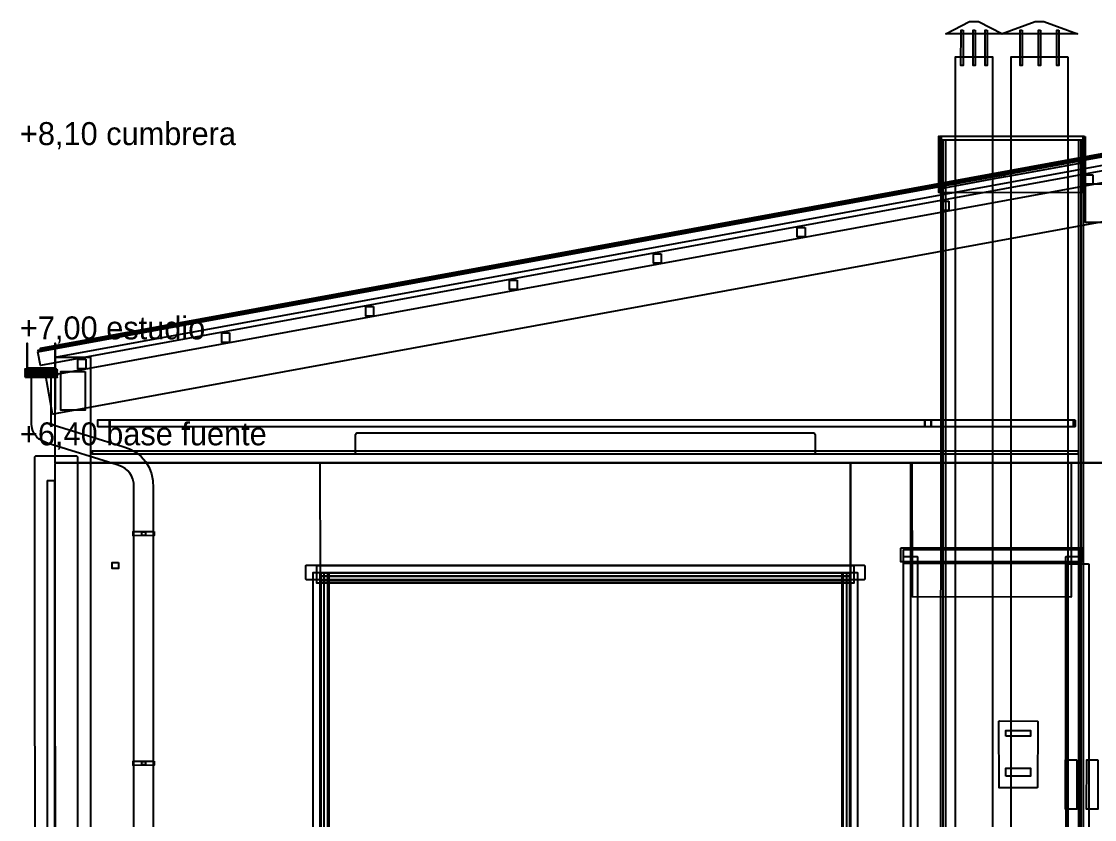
# Model space of a CAD drawing. Header units: metres. Extents: x 319.6 to 373.1, y -1 to 8.9.
# Drawn here: x 359.81 to 365.88, y 4.38 to 8.9 of the extents above; entities that cross this region are included whole.
import ezdxf

# ---------------------------------------------------------------- set-up
doc = ezdxf.new("R2010")
doc.units = ezdxf.units.M
doc.layers.add('TEXTOS', color=7, linetype='Continuous')
doc.layers.add('VISTA', color=8, linetype='Continuous')

msp = doc.modelspace()

# ---------------------------------------------------------------- linework, layer by layer
at = {"layer": 'VISTA'}
for points in [[(365.225, 8.9), (365.36, 8.83), (365.04, 8.83), (365.175, 8.9), (365.225, 8.9)], [(365.595, 8.9), (365.785, 8.83), (365.355, 8.83), (365.545, 8.9), (365.595, 8.9)], [(365.1378, 8.85), (365.1378, 8.65), (365.1258, 8.65), (365.1261, 8.85), (365.1378, 8.85)], [(365.206, 8.85), (365.206, 8.65), (365.194, 8.65), (365.1943, 8.85), (365.206, 8.85)], [(365.2742, 8.85), (365.2742, 8.65), (365.2622, 8.65), (365.2625, 8.85), (365.2742, 8.85)], [(365.4721, 8.85), (365.4721, 8.65), (365.4601, 8.65), (365.4604, 8.85), (365.4721, 8.85)], [(365.576, 8.85), (365.576, 8.65), (365.564, 8.65), (365.5643, 8.85), (365.576, 8.85)], [(365.6799, 8.85), (365.6799, 8.65), (365.6679, 8.65), (365.6682, 8.85), (365.6799, 8.85)], [(365.73, 8.7), (365.73, 3.13), (365.7226, 2.998), (365.7069, 2.9251), (365.767, 2.9142), (365.9673, 2.8677), (366.203, 2.85), (369.102, 2.81), (369.44, 2.81), (369.44, 2.49), (369.098, 2.49), (366.197, 2.53), (365.9127, 2.5523), (365.593, 2.6458), (365.5792, 2.828), (365.4174, 2.902), (365.41, 3.13), (365.41, 8.7), (365.73, 8.7)], [(365.013, 8.249), (365.012, 7.93), (365.001, 7.931), (365.0013, 8.2497), (365.013, 8.249)], [(365.824, 8.25), (365.825, 7.931), (365.006, 7.93), (365.0053, 8.2497), (365.824, 8.25)], [(365.0355, 8.23), (365.0375, 8.228), (365.0375, 3.132), (365.0355, 3.13), (365.0145, 3.13), (365.0125, 3.132), (365.0131, 8.2294), (365.0355, 8.23)], [(365.803, 8.23), (365.805, 8.228), (365.805, 3.132), (365.803, 3.13), (365.027, 3.13), (365.025, 3.132), (365.0256, 8.2294), (365.803, 8.23)], [(365.8155, 8.23), (365.8175, 8.228), (365.8175, 3.132), (365.8155, 3.13), (365.7945, 3.13), (365.7925, 3.132), (365.7931, 8.2294), (365.8155, 8.23)], [(365.829, 8.249), (365.828, 7.93), (365.817, 7.931), (365.8173, 8.2497), (365.829, 8.249)], [(366.0788, 8.1695), (359.9017, 7.0371), (359.9016, 7.0379), (366.0788, 8.1695)], [(359.9016, 7.0299), (366.0786, 8.1623), (366.093, 8.0836), (359.916, 6.9512), (359.9016, 7.0299)], [(366.0806, 8.1809), (366.0829, 8.1793), (366.0843, 8.1714), (366.0827, 8.1691), (359.9194, 7.0391), (359.9171, 7.0407), (359.916, 7.0501), (366.0806, 8.1809)], [(366.0806, 8.1809), (366.0829, 8.1793), (366.0843, 8.1714), (366.0827, 8.1691), (359.9194, 7.0391), (359.9171, 7.0407), (359.916, 7.0501), (366.0806, 8.1809)], [(366.0806, 8.1809), (366.0829, 8.1793), (366.0843, 8.1714), (366.0827, 8.1691), (359.9194, 7.0391), (359.9171, 7.0407), (359.916, 7.0501), (366.0806, 8.1809)], [(366.0806, 8.1809), (366.0829, 8.1793), (366.0843, 8.1714), (366.0827, 8.1691), (359.9194, 7.0391), (359.9171, 7.0407), (359.916, 7.0501), (366.0806, 8.1809)], [(366.0806, 8.1809), (366.0829, 8.1793), (366.0843, 8.1714), (366.0827, 8.1691), (359.9194, 7.0391), (359.9171, 7.0407), (359.916, 7.0501), (366.0806, 8.1809)], [(366.0806, 8.1809), (366.0829, 8.1793), (366.0843, 8.1714), (366.0827, 8.1691), (359.9194, 7.0391), (359.9171, 7.0407), (359.916, 7.0501), (366.0806, 8.1809)], [(366.0806, 8.1809), (366.0829, 8.1793), (366.0843, 8.1714), (366.0827, 8.1691), (359.9194, 7.0391), (359.9171, 7.0407), (359.916, 7.0501), (366.0806, 8.1809)], [(366.0806, 8.1809), (366.0829, 8.1793), (366.0843, 8.1714), (366.0827, 8.1691), (359.9194, 7.0391), (359.9171, 7.0407), (359.916, 7.0501), (366.0806, 8.1809)], [(366.0806, 8.1809), (366.0829, 8.1793), (366.0843, 8.1714), (366.0827, 8.1691), (359.9194, 7.0391), (359.9171, 7.0407), (359.916, 7.0501), (366.0806, 8.1809)], [(366.0806, 8.1809), (366.0829, 8.1793), (366.0843, 8.1714), (366.0827, 8.1691), (359.9194, 7.0391), (359.9171, 7.0407), (359.916, 7.0501), (366.0806, 8.1809)], [(366.0806, 8.1809), (366.0829, 8.1793), (366.0843, 8.1714), (366.0827, 8.1691), (359.9194, 7.0391), (359.9171, 7.0407), (359.916, 7.0501), (366.0806, 8.1809)], [(366.0806, 8.1809), (366.0829, 8.1793), (366.0843, 8.1714), (366.0827, 8.1691), (359.9194, 7.0391), (359.9171, 7.0407), (359.916, 7.0501), (366.0806, 8.1809)], [(366.0806, 8.1809), (366.0829, 8.1793), (366.0843, 8.1714), (366.0827, 8.1691), (359.9194, 7.0391), (359.9171, 7.0407), (359.916, 7.0501), (366.0806, 8.1809)], [(366.0806, 8.1809), (366.0829, 8.1793), (366.0843, 8.1714), (366.0827, 8.1691), (359.9194, 7.0391), (359.9171, 7.0407), (359.916, 7.0501), (366.0806, 8.1809)], [(366.0806, 8.1809), (366.0829, 8.1793), (366.0843, 8.1714), (366.0827, 8.1691), (359.9194, 7.0391), (359.9171, 7.0407), (359.916, 7.0501), (366.0806, 8.1809)], [(366.0806, 8.1809), (366.0829, 8.1793), (366.0843, 8.1714), (366.0827, 8.1691), (359.9194, 7.0391), (359.9171, 7.0407), (359.916, 7.0501), (366.0806, 8.1809)], [(366.0806, 8.1809), (366.0829, 8.1793), (366.0843, 8.1714), (366.0827, 8.1691), (359.9194, 7.0391), (359.9171, 7.0407), (359.916, 7.0501), (366.0806, 8.1809)], [(366.0806, 8.1809), (366.0829, 8.1793), (366.0843, 8.1714), (366.0827, 8.1691), (359.9194, 7.0391), (359.9171, 7.0407), (359.916, 7.0501), (366.0806, 8.1809)], [(366.0806, 8.1809), (366.0829, 8.1793), (366.0843, 8.1714), (366.0827, 8.1691), (359.9194, 7.0391), (359.9171, 7.0407), (359.916, 7.0501), (366.0806, 8.1809)], [(366.0806, 8.1809), (366.0829, 8.1793), (366.0843, 8.1714), (366.0827, 8.1691), (359.9194, 7.0391), (359.9171, 7.0407), (359.916, 7.0501), (366.0806, 8.1809)], [(366.0806, 8.1809), (366.0829, 8.1793), (366.0843, 8.1714), (366.0827, 8.1691), (359.9194, 7.0391), (359.9171, 7.0407), (359.916, 7.0501), (366.0806, 8.1809)], [(366.0806, 8.1809), (366.0829, 8.1793), (366.0843, 8.1714), (366.0827, 8.1691), (359.9194, 7.0391), (359.9171, 7.0407), (359.916, 7.0501), (366.0806, 8.1809)], [(366.0806, 8.1809), (366.0829, 8.1793), (366.0843, 8.1714), (366.0827, 8.1691), (359.9194, 7.0391), (359.9171, 7.0407), (359.916, 7.0501), (366.0806, 8.1809)], [(366.0806, 8.1809), (366.0829, 8.1793), (366.0843, 8.1714), (366.0827, 8.1691), (359.9194, 7.0391), (359.9171, 7.0407), (359.916, 7.0501), (366.0806, 8.1809)], [(366.0806, 8.1809), (366.0829, 8.1793), (366.0843, 8.1714), (366.0827, 8.1691), (359.9194, 7.0391), (359.9171, 7.0407), (359.916, 7.0501), (366.0806, 8.1809)], [(366.0806, 8.1809), (366.0829, 8.1793), (366.0843, 8.1714), (366.0827, 8.1691), (359.9194, 7.0391), (359.9171, 7.0407), (359.916, 7.0501), (366.0806, 8.1809)], [(366.0806, 8.1809), (366.0829, 8.1793), (366.0843, 8.1714), (366.0827, 8.1691), (359.9194, 7.0391), (359.9171, 7.0407), (359.916, 7.0501), (366.0806, 8.1809)], [(366.0806, 8.1809), (366.0829, 8.1793), (366.0843, 8.1714), (366.0827, 8.1691), (359.9194, 7.0391), (359.9171, 7.0407), (359.916, 7.0501), (366.0806, 8.1809)], [(366.0806, 8.1809), (366.0829, 8.1793), (366.0843, 8.1714), (366.0827, 8.1691), (359.9194, 7.0391), (359.9171, 7.0407), (359.916, 7.0501), (366.0806, 8.1809)], [(366.0806, 8.1809), (366.0829, 8.1793), (366.0843, 8.1714), (366.0827, 8.1691), (359.9194, 7.0391), (359.9171, 7.0407), (359.916, 7.0501), (366.0806, 8.1809)], [(366.0806, 8.1809), (366.0829, 8.1793), (366.0843, 8.1714), (366.0827, 8.1691), (359.9194, 7.0391), (359.9171, 7.0407), (359.916, 7.0501), (366.0806, 8.1809)], [(366.0806, 8.1809), (366.0829, 8.1793), (366.0843, 8.1714), (366.0827, 8.1691), (359.9194, 7.0391), (359.9171, 7.0407), (359.916, 7.0501), (366.0806, 8.1809)], [(366.0806, 8.1809), (366.0829, 8.1793), (366.0843, 8.1714), (366.0827, 8.1691), (359.9194, 7.0391), (359.9171, 7.0407), (359.916, 7.0501), (366.0806, 8.1809)], [(366.0806, 8.1809), (366.0829, 8.1793), (366.0843, 8.1714), (366.0827, 8.1691), (359.9194, 7.0391), (359.9171, 7.0407), (359.916, 7.0501), (366.0806, 8.1809)], [(366.0806, 8.1809), (366.0829, 8.1793), (366.0843, 8.1714), (366.0827, 8.1691), (359.9194, 7.0391), (359.9171, 7.0407), (359.916, 7.0501), (366.0806, 8.1809)], [(366.0806, 8.1809), (366.0829, 8.1793), (366.0843, 8.1714), (366.0827, 8.1691), (359.9194, 7.0391), (359.9171, 7.0407), (359.916, 7.0501), (366.0806, 8.1809)], [(366.0806, 8.1809), (366.0829, 8.1793), (366.0843, 8.1714), (366.0827, 8.1691), (359.9194, 7.0391), (359.9171, 7.0407), (359.916, 7.0501), (366.0806, 8.1809)], [(366.0806, 8.1809), (366.0829, 8.1793), (366.0843, 8.1714), (366.0827, 8.1691), (359.9194, 7.0391), (359.9171, 7.0407), (359.916, 7.0501), (366.0806, 8.1809)], [(366.0806, 8.1809), (366.0829, 8.1793), (366.0843, 8.1714), (366.0827, 8.1691), (359.9194, 7.0391), (359.9171, 7.0407), (359.916, 7.0501), (366.0806, 8.1809)], [(366.0806, 8.1809), (366.0829, 8.1793), (366.0843, 8.1714), (366.0827, 8.1691), (359.9194, 7.0391), (359.9171, 7.0407), (359.916, 7.0501), (366.0806, 8.1809)], [(366.0806, 8.1809), (366.0829, 8.1793), (366.0843, 8.1714), (366.0827, 8.1691), (359.9194, 7.0391), (359.9171, 7.0407), (359.916, 7.0501), (366.0806, 8.1809)], [(366.0806, 8.1809), (366.0829, 8.1793), (366.0843, 8.1714), (366.0827, 8.1691), (359.9194, 7.0391), (359.9171, 7.0407), (359.916, 7.0501), (366.0806, 8.1809)], [(366.0806, 8.1809), (366.0829, 8.1793), (366.0843, 8.1714), (366.0827, 8.1691), (359.9194, 7.0391), (359.9171, 7.0407), (359.916, 7.0501), (366.0806, 8.1809)], [(366.0806, 8.1809), (366.0829, 8.1793), (366.0843, 8.1714), (366.0827, 8.1691), (359.9194, 7.0391), (359.9171, 7.0407), (359.916, 7.0501), (366.0806, 8.1809)], [(366.0806, 8.1809), (366.0829, 8.1793), (366.0843, 8.1714), (366.0827, 8.1691), (359.9194, 7.0391), (359.9171, 7.0407), (359.916, 7.0501), (366.0806, 8.1809)], [(366, 7.5), (372, 6.4), (360, 6.4), (360, 7), (366, 8.1), (366, 7.5)], [(366, 7.5), (372, 6.4), (360, 6.4), (360, 7), (366, 8.1), (366, 7.5)], [(365.3433, 8.0297), (365.401, 8.0403), (365.4333, 8.0462), (365.4707, 8.0531), (365.5178, 8.0617), (365.6239, 8.0812), (365.6863, 8.0926), (365.7938, 8.1123), (365.795, 8.1115), (365.7967, 8.0966), (365.4333, 8.03), (365.3462, 8.014), (365.3433, 8.0297)], [(365.6863, 8.0926), (365.6863, 8.0926), (365.6863, 8.0926), (365.6863, 8.0926)], [(365.7067, 8.0801), (365.7067, 8.0801), (365.7067, 8.0801), (365.7067, 8.0801)], [(365.0274, 7.9718), (365.2, 8.0035), (365.3697, 8.0346), (365.3734, 8.02), (365.0303, 7.9561), (365.0268, 7.9714), (365.0274, 7.9718)], [(365.2782, 8.0178), (365.2782, 8.0178), (365.2782, 8.0178), (365.2782, 8.0178)], [(365.4707, 8.0531), (365.4707, 8.0531), (365.4707, 8.0531), (365.4707, 8.0531)], [(365.8719, 8.0324), (365.8719, 7.9786), (365.8281, 7.9786), (365.8281, 8.0324), (365.8719, 8.0324)], [(366.0126, 8.0041), (366.015, 8.0025), (366.0539, 7.7901), (366.0523, 7.7878), (359.9874, 6.6759), (359.985, 6.6775), (359.9464, 6.8914), (366.0126, 8.0041)], [(366.0126, 8.0041), (366.015, 8.0025), (366.0539, 7.7901), (366.0523, 7.7878), (359.9874, 6.6759), (359.985, 6.6775), (359.9464, 6.8914), (366.0126, 8.0041)], [(366.0126, 8.0041), (366.015, 8.0025), (366.0539, 7.7901), (366.0523, 7.7878), (359.9874, 6.6759), (359.985, 6.6775), (359.9464, 6.8914), (366.0126, 8.0041)], [(366.0126, 8.0041), (366.015, 8.0025), (366.0539, 7.7901), (366.0523, 7.7878), (359.9874, 6.6759), (359.985, 6.6775), (359.9464, 6.8914), (366.0126, 8.0041)], [(366.0126, 8.0041), (366.015, 8.0025), (366.0539, 7.7901), (366.0523, 7.7878), (359.9874, 6.6759), (359.985, 6.6775), (359.9464, 6.8914), (366.0126, 8.0041)], [(366.0126, 8.0041), (366.015, 8.0025), (366.0539, 7.7901), (366.0523, 7.7878), (359.9874, 6.6759), (359.985, 6.6775), (359.9464, 6.8914), (366.0126, 8.0041)], [(366.0126, 8.0041), (366.015, 8.0025), (366.0539, 7.7901), (366.0523, 7.7878), (359.9874, 6.6759), (359.985, 6.6775), (359.9464, 6.8914), (366.0126, 8.0041)], [(366.0126, 8.0041), (366.015, 8.0025), (366.0539, 7.7901), (366.0523, 7.7878), (359.9874, 6.6759), (359.985, 6.6775), (359.9464, 6.8914), (366.0126, 8.0041)], [(366.0126, 8.0041), (366.015, 8.0025), (366.0539, 7.7901), (366.0523, 7.7878), (359.9874, 6.6759), (359.985, 6.6775), (359.9464, 6.8914), (366.0126, 8.0041)], [(366.0126, 8.0041), (366.015, 8.0025), (366.0539, 7.7901), (366.0523, 7.7878), (359.9874, 6.6759), (359.985, 6.6775), (359.9464, 6.8914), (366.0126, 8.0041)], [(366.0126, 8.0041), (366.015, 8.0025), (366.0539, 7.7901), (366.0523, 7.7878), (359.9874, 6.6759), (359.985, 6.6775), (359.9464, 6.8914), (366.0126, 8.0041)], [(365.0275, 7.9715), (365.0275, 7.9715), (365.0275, 7.9715), (365.0275, 7.9715)], [(365.9694, 7.9811), (365.9694, 7.7623), (365.8306, 7.7623), (365.8306, 7.9811), (365.9694, 7.9811)], [(365.0576, 7.8831), (365.0576, 7.8293), (365.0138, 7.8293), (365.0138, 7.8831), (365.0576, 7.8831)], [(364.2433, 7.7338), (364.2433, 7.68), (364.1995, 7.68), (364.1995, 7.7338), (364.2433, 7.7338)], [(363.4291, 7.5846), (363.4291, 7.5307), (363.3852, 7.5307), (363.3852, 7.5846), (363.4291, 7.5846)], [(362.6148, 7.4353), (362.6148, 7.3814), (362.5709, 7.3814), (362.5709, 7.4353), (362.6148, 7.4353)], [(361.8005, 7.286), (361.8005, 7.2322), (361.7567, 7.2322), (361.7567, 7.286), (361.8005, 7.286)], [(360.9862, 7.1367), (360.9862, 7.0829), (360.9424, 7.0829), (360.9424, 7.1367), (360.9862, 7.1367)], [(359.84, 6.895), (359.84, 7.0776), (359.8412, 6.9388), (359.9988, 6.9388), (360, 7.0776), (360, 6.895), (359.84, 6.895)], [(360.198, 7), (360.2, 6.998), (360.2, 6.402), (360.198, 6.4), (360.002, 6.4), (360, 6.402), (360.0006, 6.9994), (360.198, 7)], [(360.1719, 6.9874), (360.1719, 6.9336), (360.1281, 6.9336), (360.1281, 6.9874), (360.1719, 6.9874)], [(360.009, 6.9328), (360.01, 6.9257), (359.831, 6.9248), (359.8303, 6.9325), (360.009, 6.9328)], [(360.009, 6.928), (360.01, 6.921), (359.831, 6.92), (359.8303, 6.9277), (360.009, 6.928)], [(360.009, 6.922), (360.01, 6.915), (359.831, 6.914), (359.8303, 6.9217), (360.009, 6.922)], [(360.009, 6.916), (360.01, 6.909), (359.831, 6.908), (359.8303, 6.9157), (360.009, 6.916)], [(360.009, 6.91), (360.01, 6.903), (359.831, 6.902), (359.8303, 6.9097), (360.009, 6.91)], [(360.009, 6.904), (360.01, 6.897), (359.831, 6.896), (359.8303, 6.9037), (360.009, 6.904)], [(360.009, 6.898), (360.01, 6.891), (359.831, 6.89), (359.8303, 6.8977), (360.009, 6.898)], [(360.009, 6.892), (360.01, 6.885), (359.831, 6.884), (359.8303, 6.8917), (360.009, 6.892)], [(360.1694, 6.9177), (360.1694, 6.6989), (360.0306, 6.6989), (360.0306, 6.9177), (360.1694, 6.9177)], [(360.242, 6.645), (365.758, 6.645), (365.76, 6.643), (365.76, 6.607), (365.758, 6.605), (360.242, 6.605), (360.24, 6.607), (360.24, 6.643), (360.242, 6.645)], [(360.242, 6.645), (365.758, 6.645), (365.76, 6.643), (365.76, 6.607), (365.758, 6.605), (360.242, 6.605), (360.24, 6.607), (360.24, 6.643), (360.242, 6.645)], [(360.242, 6.645), (365.758, 6.645), (365.76, 6.643), (365.76, 6.607), (365.758, 6.605), (360.242, 6.605), (360.24, 6.607), (360.24, 6.643), (360.242, 6.645)], [(360.242, 6.645), (365.758, 6.645), (365.76, 6.643), (365.76, 6.607), (365.758, 6.605), (360.242, 6.605), (360.24, 6.607), (360.24, 6.643), (360.242, 6.645)], [(360.242, 6.645), (365.758, 6.645), (365.76, 6.643), (365.76, 6.607), (365.758, 6.605), (360.242, 6.605), (360.24, 6.607), (360.24, 6.643), (360.242, 6.645)], [(360.242, 6.645), (365.758, 6.645), (365.76, 6.643), (365.76, 6.607), (365.758, 6.605), (360.242, 6.605), (360.24, 6.607), (360.24, 6.643), (360.242, 6.645)], [(360.242, 6.645), (365.758, 6.645), (365.76, 6.643), (365.76, 6.607), (365.758, 6.605), (360.242, 6.605), (360.24, 6.607), (360.24, 6.643), (360.242, 6.645)], [(360.242, 6.645), (365.758, 6.645), (365.76, 6.643), (365.76, 6.607), (365.758, 6.605), (360.242, 6.605), (360.24, 6.607), (360.24, 6.643), (360.242, 6.645)], [(360.242, 6.645), (365.758, 6.645), (365.76, 6.643), (365.76, 6.607), (365.758, 6.605), (360.242, 6.605), (360.24, 6.607), (360.24, 6.643), (360.242, 6.645)], [(360.242, 6.645), (365.758, 6.645), (365.76, 6.643), (365.76, 6.607), (365.758, 6.605), (360.242, 6.605), (360.24, 6.607), (360.24, 6.643), (360.242, 6.645)], [(360.242, 6.645), (365.758, 6.645), (365.76, 6.643), (365.76, 6.607), (365.758, 6.605), (360.242, 6.605), (360.24, 6.607), (360.24, 6.643), (360.242, 6.645)], [(360.242, 6.645), (365.758, 6.645), (365.76, 6.643), (365.76, 6.607), (365.758, 6.605), (360.242, 6.605), (360.24, 6.607), (360.24, 6.643), (360.242, 6.645)], [(364.9183, 6.645), (364.92, 6.643), (364.92, 6.607), (364.9183, 6.605), (360.2417, 6.605), (360.24, 6.607), (360.2405, 6.6444), (364.9183, 6.645)], [(364.9569, 6.6444), (364.9569, 6.6056), (364.9231, 6.6056), (364.9231, 6.6444), (364.9569, 6.6444)], [(365.7705, 6.645), (365.7725, 6.643), (365.7725, 6.607), (365.7705, 6.605), (364.9595, 6.605), (364.9575, 6.607), (364.9581, 6.6444), (365.7705, 6.645)], [(361.7, 6.459), (361.7, 6.561), (361.7026, 6.5674), (361.709, 6.57), (364.291, 6.57), (364.2974, 6.5674), (364.3, 6.561), (364.3, 6.459), (364.2974, 6.4526), (364.291, 6.45), (361.709, 6.45), (361.7026, 6.4526), (361.7, 6.459)], [(361.7, 6.459), (361.7, 6.561), (361.7026, 6.5674), (361.709, 6.57), (364.291, 6.57), (364.2974, 6.5674), (364.3, 6.561), (364.3, 6.459), (364.2974, 6.4526), (364.291, 6.45), (361.709, 6.45), (361.7026, 6.4526), (361.7, 6.459)], [(361.7, 6.459), (361.7, 6.561), (361.7026, 6.5674), (361.709, 6.57), (364.291, 6.57), (364.2974, 6.5674), (364.3, 6.561), (364.3, 6.459), (364.2974, 6.4526), (364.291, 6.45), (361.709, 6.45), (361.7026, 6.4526), (361.7, 6.459)], [(361.7, 6.459), (361.7, 6.561), (361.7026, 6.5674), (361.709, 6.57), (364.291, 6.57), (364.2974, 6.5674), (364.3, 6.561), (364.3, 6.459), (364.2974, 6.4526), (364.291, 6.45), (361.709, 6.45), (361.7026, 6.4526), (361.7, 6.459)], [(361.7, 6.459), (361.7, 6.561), (361.7026, 6.5674), (361.709, 6.57), (364.291, 6.57), (364.2974, 6.5674), (364.3, 6.561), (364.3, 6.459), (364.2974, 6.4526), (364.291, 6.45), (361.709, 6.45), (361.7026, 6.4526), (361.7, 6.459)], [(359.885, 6.4355), (359.8895, 6.44), (360.1205, 6.44), (360.125, 6.4355), (360.125, 3.1645), (360.1205, 3.16), (359.8863, 3.1613), (359.885, 6.4355)], [(365.79, 6.468), (365.79, 6.45), (360.21, 6.45), (360.21, 6.468), (365.79, 6.468)], [(360, 6.3955), (360.0045, 6.4), (360.1955, 6.4), (360.2, 6.3955), (360.2, 3.2045), (360.1955, 3.2), (360.0013, 3.2013), (360, 6.3955)], [(360, 6.3955), (360.0019, 6.3992), (365.9955, 6.4), (365.9992, 6.3981), (366, 3.2045), (365.9981, 3.2008), (360.0013, 3.2013), (360, 6.3955)], [(361.5, 6.3955), (361.5045, 6.4), (364.4955, 6.4), (364.5, 6.3955), (364.5, 5.7645), (364.4955, 5.76), (361.5013, 5.7613), (361.5, 6.3955)], [(364.5, 6.3955), (364.5045, 6.4), (364.8355, 6.4), (364.84, 6.3955), (364.84, 3.2045), (364.8355, 3.2), (364.5013, 3.2013), (364.5, 6.3955)], [(364.85, 6.3955), (364.8519, 6.3992), (365.7455, 6.4), (365.7492, 6.3981), (365.75, 5.6445), (365.7481, 5.6408), (364.8513, 5.6413), (364.85, 6.3955)], [(359.955, 6.2983), (359.9567, 6.3), (359.9933, 6.3), (359.995, 6.2983), (359.995, 3.3017), (359.9933, 3.3), (359.9558, 3.3005), (359.955, 6.2983)], [(360.559, 6.012), (360.56, 5.989), (360.441, 5.988), (360.4403, 6.0117), (360.559, 6.012)], [(360.559, 6.012), (360.56, 5.989), (360.441, 5.988), (360.4403, 6.0117), (360.559, 6.012)], [(360.5097, 6.0097), (360.5097, 5.9903), (360.4903, 5.9903), (360.4903, 6.0097), (360.5097, 6.0097)], [(364.789, 5.92), (365.811, 5.92), (365.8138, 5.9188), (365.815, 5.916), (365.815, 5.844), (365.8138, 5.8412), (365.811, 5.84), (364.789, 5.84), (364.7862, 5.8412), (364.785, 5.844), (364.7857, 5.9183), (364.789, 5.92)], [(364.7867, 5.9183), (364.7872, 5.9185), (364.7865, 5.9185), (364.7867, 5.9183)], [(364.8, 5.9083), (364.8017, 5.91), (365.7983, 5.91), (365.8, 5.9083), (365.8, 5.8317), (365.7983, 5.83), (364.8008, 5.8305), (364.8, 5.9083)], [(365.8135, 5.9185), (365.8128, 5.9185), (365.8133, 5.9183), (365.8135, 5.9185)], [(360.3575, 5.8375), (360.3575, 5.8025), (360.3225, 5.8025), (360.3225, 5.8375), (360.3575, 5.8375)], [(364.7867, 5.8417), (364.7865, 5.8422), (364.7865, 5.8415), (364.7867, 5.8417)], [(364.8, 5.8683), (364.8017, 5.87), (364.8783, 5.87), (364.88, 5.8683), (364.88, 3.2717), (364.8783, 3.27), (364.8008, 3.2705), (364.8, 5.8683)], [(365.72, 5.8683), (365.7217, 5.87), (365.7983, 5.87), (365.8, 5.8683), (365.8, 3.2717), (365.7983, 3.27), (365.7208, 3.2705), (365.72, 5.8683)], [(365.8133, 5.8417), (365.8128, 5.8415), (365.8135, 5.8415), (365.8133, 5.8417)], [(361.422, 5.821), (364.578, 5.821), (364.5808, 5.8198), (364.582, 5.817), (364.582, 5.743), (364.5808, 5.7402), (364.578, 5.739), (361.422, 5.739), (361.4192, 5.7402), (361.418, 5.743), (361.4187, 5.8193), (361.422, 5.821)], [(361.4197, 5.8193), (361.4202, 5.8195), (361.4195, 5.8195), (361.4197, 5.8193)], [(361.463, 5.78), (361.537, 5.78), (361.5398, 5.7788), (361.541, 5.776), (361.541, 4.064), (361.5398, 4.0612), (361.537, 4.06), (361.463, 4.06), (361.4602, 4.0612), (361.459, 4.064), (361.4597, 5.7783), (361.463, 5.78)], [(361.54, 5.78), (361.54, 4.02), (361.46, 4.02), (361.46, 5.78), (361.54, 5.78)], [(361.4607, 5.7783), (361.4612, 5.7785), (361.4605, 5.7785), (361.4607, 5.7783)], [(364.52, 5.82), (364.52, 5.72), (361.48, 5.72), (361.48, 5.82), (364.52, 5.82)], [(364.5, 5.78), (364.5, 4.06), (361.5, 4.06), (361.5, 5.78), (364.5, 5.78)], [(364.4955, 5.7774), (364.4955, 4.0626), (361.5045, 4.0626), (361.5045, 5.7774), (364.4955, 5.7774)], [(361.5474, 5.78), (361.5474, 4.06), (361.5214, 4.06), (361.5214, 5.78), (361.5474, 5.78)], [(361.5395, 5.7785), (361.5388, 5.7785), (361.5393, 5.7783), (361.5395, 5.7785)], [(364.4786, 5.78), (364.4786, 4.06), (364.4526, 4.06), (364.4526, 5.78), (364.4786, 5.78)], [(364.463, 5.78), (364.537, 5.78), (364.5398, 5.7788), (364.541, 5.776), (364.541, 4.064), (364.5398, 4.0612), (364.537, 4.06), (364.463, 4.06), (364.4602, 4.0612), (364.459, 4.064), (364.4597, 5.7783), (364.463, 5.78)], [(364.54, 5.78), (364.54, 4.02), (364.46, 4.02), (364.46, 5.78), (364.54, 5.78)], [(364.4607, 5.7783), (364.4612, 5.7785), (364.4605, 5.7785), (364.4607, 5.7783)], [(364.5395, 5.7785), (364.5388, 5.7785), (364.5393, 5.7783), (364.5395, 5.7785)], [(364.5805, 5.8195), (364.5798, 5.8195), (364.5803, 5.8193), (364.5805, 5.8195)], [(365.8452, 5.83), (365.8487, 5.8265), (365.8487, 3.2935), (365.8452, 3.29), (365.7325, 3.29), (365.729, 3.2935), (365.7297, 5.8285), (365.8452, 5.83)], [(361.4197, 5.7407), (361.4195, 5.7412), (361.4195, 5.7405), (361.4197, 5.7407)], [(364.5, 5.7586), (364.5, 5.7326), (361.5, 5.7326), (361.5, 5.7586), (364.5, 5.7586)], [(364.5803, 5.7407), (364.5798, 5.7405), (364.5805, 5.7405), (364.5803, 5.7407)], [(365.3408, 4.9381), (365.3445, 4.94), (365.5581, 4.9392), (365.56, 4.9355), (365.5592, 4.5619), (365.5555, 4.56), (365.3413, 4.5613), (365.3408, 4.9381)], [(365.38, 4.854), (365.38, 4.886), (365.52, 4.886), (365.52, 4.854), (365.38, 4.854)], [(360.559, 4.712), (360.56, 4.689), (360.441, 4.688), (360.4403, 4.7117), (360.559, 4.712)], [(360.559, 4.712), (360.56, 4.689), (360.441, 4.688), (360.4403, 4.7117), (360.559, 4.712)], [(360.5097, 4.7097), (360.5097, 4.6903), (360.4903, 4.6903), (360.4903, 4.7097), (360.5097, 4.7097)], [(365.781, 4.72), (365.781, 4.44), (365.7172, 4.44), (365.7175, 4.72), (365.781, 4.72)], [(365.9008, 4.72), (365.9008, 4.44), (365.8369, 4.44), (365.8373, 4.72), (365.9008, 4.72)], [(365.38, 4.6275), (365.38, 4.6725), (365.52, 4.6725), (365.52, 4.6275), (365.38, 4.6275)]]:
    msp.add_lwpolyline(points, close=True, dxfattribs=at)
for points in [[(366.5559, 2.5951), (365.4636, 2.6252), (365.2081, 2.6841), (365.1904, 2.6941), (365.1768, 2.7098), (365.1549, 2.7539), (365.1549, 2.7539), (365.103, 2.846), (365.0965, 2.8624), (365.097, 2.88), (365.1046, 2.8976), (365.1187, 2.914), (365.1931, 2.9857), (365.095, 3.08), (365.095, 8.7), (365.305, 8.7), (365.305, 3.08), (365.2154, 2.9939), (365.297, 2.914), (365.3151, 2.8703), (365.4764, 2.8348), (366.5641, 2.8049)], [(360.4462, 0.2776), (360.4453, 6.26), (360.4437, 6.2864), (360.4391, 6.3086), (360.432, 6.3272), (360.4225, 6.3429), (360.4103, 6.3565), (360.3946, 6.3688), (360.3747, 6.3797), (360.3498, 6.3892), (359.9604, 6.51), (359.925, 6.5248), (359.9092, 6.5348), (359.8957, 6.5466), (359.8804, 6.5665), (359.8726, 6.5812), (359.8682, 6.596), (359.865, 6.6206), (359.865, 6.897), (359.865, 6.897), (359.975, 6.897), (359.975, 6.623), (359.9931, 6.6148), (360.3828, 6.4938), (360.4206, 6.4794), (360.455, 6.4604), (360.4853, 6.4365), (360.5107, 6.4079), (360.5304, 6.3751), (360.5442, 6.3391), (360.5521, 6.3006), (360.5547, 6.26), (360.5553, 0.2838)]]:
    msp.add_lwpolyline(points, dxfattribs=at)

# ---------------------------------------------------------------- texts
at = {"layer": 'TEXTOS'}
for s, p in [('+8,10 cumbrera', (359.8, 8.2)), ('+7,00 estudio', (359.8, 7.1)), ('+6,40 base fuente', (359.8, 6.5))]:
    msp.add_text(s, height=0.13, dxfattribs=at).set_placement(p)

doc.saveas('drawing.dxf')
